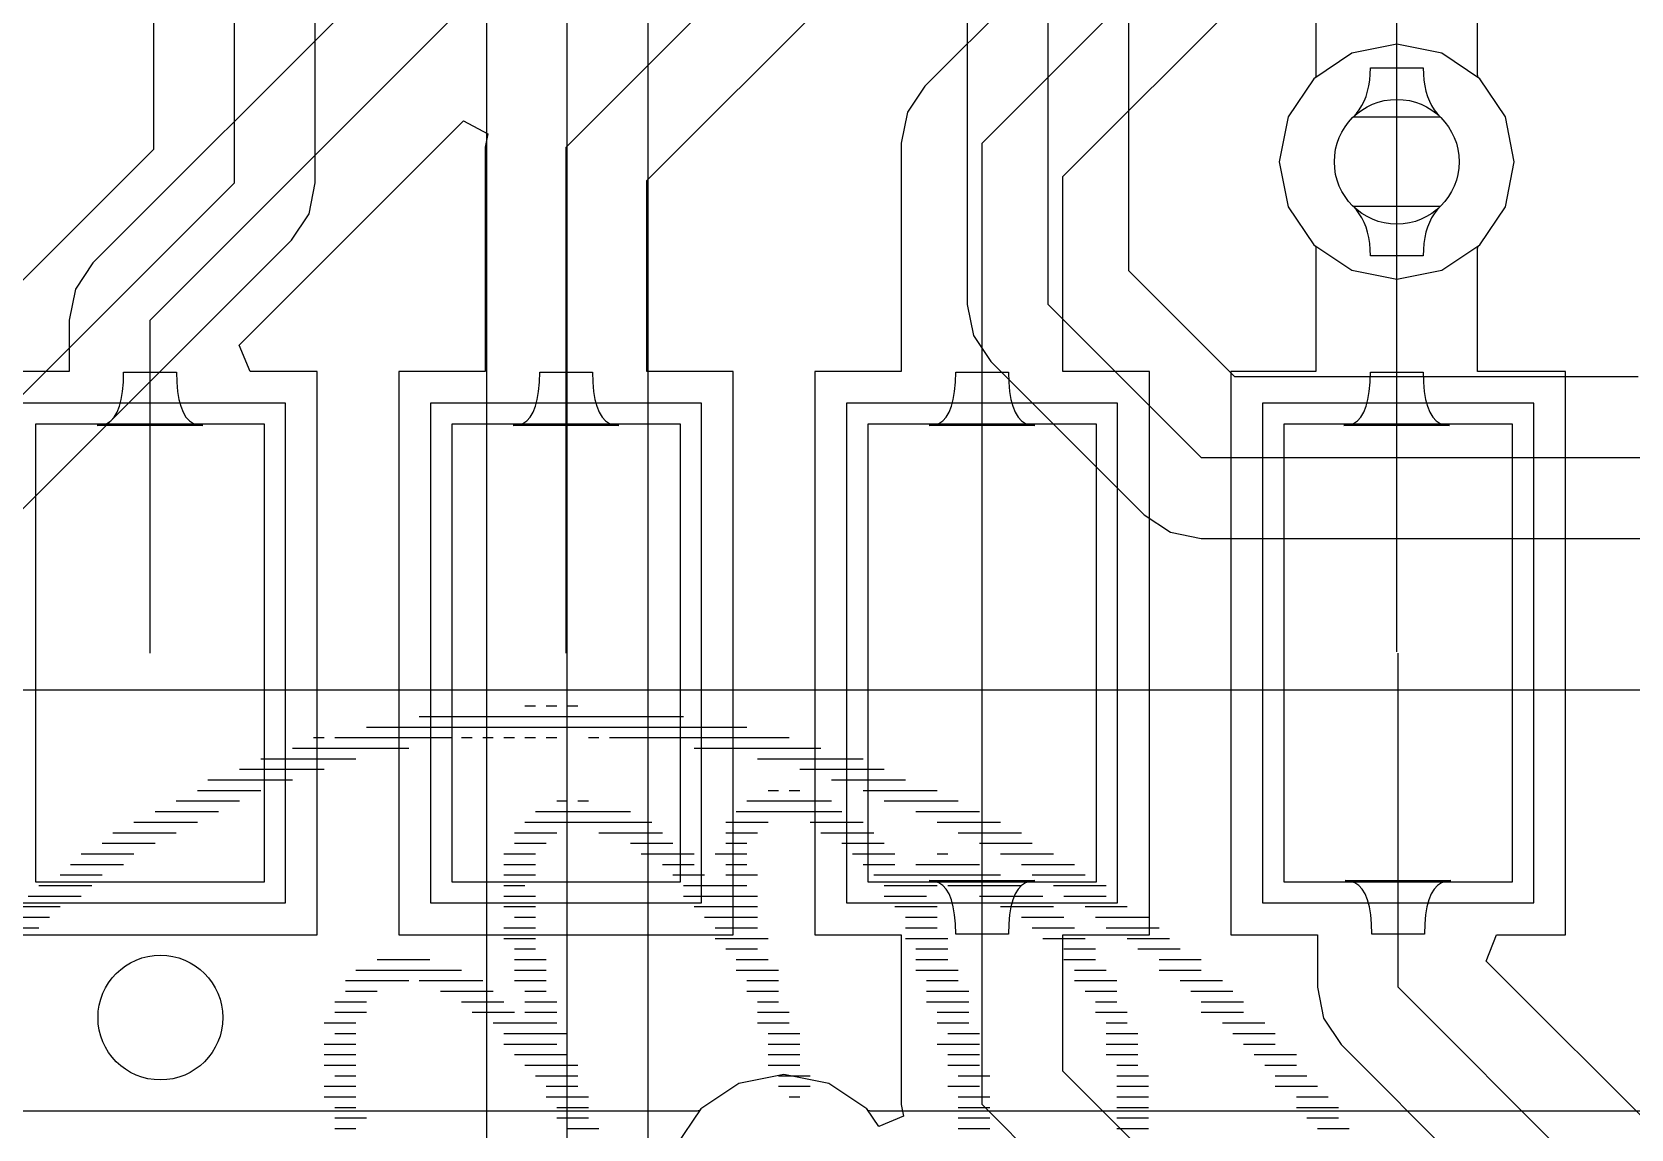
# Model space of a CAD drawing. Header units: millimetres. Extents: x 65.3 to 106.6, y 61.5 to 106.5.
# Drawn here: x 74.41 to 82.1, y 82.32 to 87.59 of the extents above; entities that cross this region are included whole.
import ezdxf

# ---------------------------------------------------------------- set-up
doc = ezdxf.new("R2010")
doc.units = ezdxf.units.MM
for name, color, linetype in [('BottomLayer', 5, 'Continuous'), ('BottomOverlay', 54, 'Continuous'), ('MultiLayer', 9, 'Continuous'), ('TopLayer', 1, 'Continuous'), ('TopOverlay', 2, 'Continuous'), ('TopPaste', 8, 'Continuous'), ('TopSolder', 216, 'Continuous')]:
    doc.layers.add(name, color=color, linetype=linetype)

# ---------------------------------------------------------------- blocks, each defined once
blk = doc.blocks.new('ESP_07_8')
at = {"layer": 'TopLayer'}
for p, q in [((-0.9264, -4.5018), (-0.9264, -5.6018)), ((1.2736, -4.5018), (-0.9264, -4.5018)), ((1.2736, -5.6018), (1.2736, -4.5018)), ((-0.9264, -5.6018), (1.2736, -5.6018)), ((-0.9264, -6.5018), (-0.9264, -7.6018)), ((1.2736, -6.5018), (-0.9264, -6.5018)), ((1.2736, -7.6018), (1.2736, -6.5018)), ((-0.9264, -7.6018), (1.2736, -7.6018)), ((-0.9264, -8.5018), (-0.9264, -9.6018)), ((1.2736, -8.5018), (-0.9264, -8.5018)), ((1.2736, -9.6018), (1.2736, -8.5018)), ((-0.9264, -9.6018), (1.2736, -9.6018)), ((-0.9264, -10.5018), (-0.9264, -11.6018)), ((1.2736, -10.5018), (-0.9264, -10.5018)), ((1.2736, -11.6018), (1.2736, -10.5018)), ((-0.9264, -11.6018), (1.2736, -11.6018))]:
    blk.add_line(p, q, dxfattribs=at)
at = {"layer": 'TopOverlay'}
blk.add_line((-0.0026, 4.6482), (-0.0026, -16.5518), dxfattribs=at)
at = {"layer": 'TopPaste'}
for p, q in [((-0.9264, -4.5018), (-0.9264, -5.6018)), ((1.2736, -4.5018), (-0.9264, -4.5018)), ((1.2736, -5.6018), (1.2736, -4.5018)), ((-0.9264, -5.6018), (1.2736, -5.6018)), ((-0.9264, -6.5018), (-0.9264, -7.6018)), ((1.2736, -6.5018), (-0.9264, -6.5018)), ((1.2736, -7.6018), (1.2736, -6.5018)), ((-0.9264, -7.6018), (1.2736, -7.6018)), ((-0.9264, -8.5018), (-0.9264, -9.6018)), ((1.2736, -8.5018), (-0.9264, -8.5018)), ((1.2736, -9.6018), (1.2736, -8.5018)), ((-0.9264, -9.6018), (1.2736, -9.6018)), ((-0.9264, -10.5018), (-0.9264, -11.6018)), ((1.2736, -10.5018), (-0.9264, -10.5018)), ((1.2736, -11.6018), (1.2736, -10.5018)), ((-0.9264, -11.6018), (1.2736, -11.6018))]:
    blk.add_line(p, q, dxfattribs=at)
at = {"layer": 'TopSolder'}
for p, q in [((-1.028, -4.4002), (-1.028, -5.7034)), ((1.3752, -5.7034), (1.3752, -4.4002)), ((-1.028, -5.7034), (1.3752, -5.7034)), ((-1.028, -6.4002), (-1.028, -7.7034)), ((1.3752, -6.4002), (-1.028, -6.4002)), ((1.3752, -7.7034), (1.3752, -6.4002)), ((-1.028, -7.7034), (1.3752, -7.7034)), ((-1.028, -8.4002), (-1.028, -9.7034)), ((1.3752, -8.4002), (-1.028, -8.4002)), ((1.3752, -9.7034), (1.3752, -8.4002)), ((-1.028, -9.7034), (1.3752, -9.7034)), ((-1.028, -10.4002), (-1.028, -11.7034)), ((1.3752, -10.4002), (-1.028, -10.4002)), ((1.3752, -11.7034), (1.3752, -10.4002)), ((-1.028, -11.7034), (1.3752, -11.7034))]:
    blk.add_line(p, q, dxfattribs=at)

msp = doc.modelspace()

# ---------------------------------------------------------------- linework, layer by layer
at = {"layer": 'BottomLayer'}
for p, q in [((75.3872, 86.868), (75.3872, 96.1644)), ((79.2988, 86.2838), (79.2988, 96.0628)), ((79.6873, 86.4447), (79.6873, 96.0628)), ((78.9103, 95.9019), (78.9103, 86.2838)), ((74.9987, 95.7472), (74.9987, 87.0289)), ((75.7757, 86.868), (75.7757, 95.7472)), ((76.5989, 92.4306), (76.5989, 72.5786)), ((76.9874, 72.1614), (76.9874, 92.4306)), ((80.5867, 92.4052), (80.5867, 87.3868)), ((80.9752, 86.9696), (80.9752, 92.4052)), ((77.3759, 82.2248), (77.3759, 92.2697)), ((81.3637, 87.3868), (81.3637, 92.2443)), ((80.8474, 87.3909), (80.8482, 87.4214)), ((80.8482, 87.4214), (81.1022, 87.4214)), ((81.1022, 87.4214), (81.103, 87.3909)), ((80.5758, 87.369), (80.4533, 87.1858)), ((80.5844, 87.3748), (80.5758, 87.369)), ((80.586, 87.382), (80.5844, 87.3748)), ((80.5867, 87.3868), (80.586, 87.382)), ((80.8349, 87.3084), (80.8407, 87.3344)), ((80.8407, 87.3344), (80.8449, 87.3619)), ((80.8449, 87.3619), (80.8474, 87.3909)), ((81.103, 87.3909), (81.1055, 87.3619)), ((81.1055, 87.3619), (81.1097, 87.3344)), ((81.1097, 87.3344), (81.1155, 87.3084)), ((81.3644, 87.382), (81.3637, 87.3868)), ((81.366, 87.3748), (81.3644, 87.382)), ((81.3746, 87.369), (81.366, 87.3748)), ((81.4971, 87.1858), (81.3746, 87.369)), ((80.8075, 87.2394), (80.8183, 87.2609)), ((80.8183, 87.2609), (80.8275, 87.2839)), ((80.8275, 87.2839), (80.8349, 87.3084)), ((81.1155, 87.3084), (81.1229, 87.2839)), ((81.1229, 87.2839), (81.1321, 87.2609)), ((81.1321, 87.2609), (81.1429, 87.2394)), ((80.4533, 87.1858), (80.4103, 86.9696)), ((80.7652, 87.1838), (80.781, 87.2009)), ((81.1852, 87.1838), (80.7652, 87.1838)), ((80.781, 87.2009), (80.7951, 87.2194)), ((80.7951, 87.2194), (80.8075, 87.2394)), ((81.1429, 87.2394), (81.1553, 87.2194)), ((81.1553, 87.2194), (81.1694, 87.2009)), ((81.1694, 87.2009), (81.1852, 87.1838)), ((81.5401, 86.9696), (81.4971, 87.1858)), ((74.9987, 87.0289), (72.6741, 84.7043)), ((80.4103, 86.9696), (80.4533, 86.7534)), ((81.4971, 86.7534), (81.5401, 86.9696)), ((72.9488, 84.4296), (75.3872, 86.868)), ((75.7461, 86.7193), (75.7757, 86.868)), ((75.6619, 86.5933), (75.7461, 86.7193)), ((80.4533, 86.7534), (80.5758, 86.5702)), ((81.3746, 86.5702), (81.4971, 86.7534)), ((73.3373, 84.2687), (75.6619, 86.5933)), ((80.5758, 86.5702), (80.759, 86.4477)), ((81.1914, 86.4477), (81.3746, 86.5702)), ((80.1963, 85.9357), (79.6873, 86.4447)), ((80.759, 86.4477), (80.9752, 86.4047)), ((80.9752, 86.4047), (81.1914, 86.4477)), ((78.9103, 86.2838), (78.9399, 86.1351)), ((79.2988, 86.2838), (80.0354, 85.5472)), ((78.9399, 86.1351), (79.0241, 86.0091)), ((79.0241, 86.0091), (79.7607, 85.2725)), ((82.1351, 85.9357), (80.1963, 85.9357)), ((80.0354, 85.5472), (82.296, 85.5472)), ((79.7607, 85.2725), (79.8867, 85.1883)), ((79.8867, 85.1883), (80.0354, 85.1587)), ((80.0354, 85.1587), (82.296, 85.1587)), ((78.0288, 82.5815), (77.8126, 82.5385)), ((78.245, 82.5385), (78.0288, 82.5815)), ((77.8126, 82.5385), (77.6294, 82.416)), ((78.4282, 82.416), (78.245, 82.5385)), ((77.6294, 82.416), (77.5069, 82.2328)), ((78.434, 82.4074), (78.4282, 82.416)), ((78.4412, 82.4058), (78.434, 82.4074)), ((78.446, 82.4051), (78.4412, 82.4058)), ((82.5415, 82.4051), (78.446, 82.4051))]:
    msp.add_line(p, q, dxfattribs=at)
for centre in [(80.9752, 86.9696), (75.0316, 82.8548)]:
    msp.add_circle(centre, 0.3, dxfattribs=at)
at = {"layer": 'BottomOverlay'}
for p, q in [((76.7842, 84.3534), (76.835, 84.3534)), ((76.8858, 84.3534), (76.9366, 84.3534)), ((76.9874, 84.3534), (77.0382, 84.3534)), ((76.0222, 84.2518), (77.851, 84.2518)), ((76.2762, 84.3026), (77.5462, 84.3026)), ((75.7682, 84.201), (75.819, 84.201)), ((75.8698, 84.201), (76.4286, 84.201)), ((76.4794, 84.201), (76.5302, 84.201)), ((76.581, 84.201), (76.6318, 84.201)), ((76.6826, 84.201), (76.7334, 84.201)), ((76.7842, 84.201), (76.835, 84.201)), ((76.8858, 84.201), (76.9366, 84.201)), ((77.089, 84.201), (77.1398, 84.201)), ((77.1906, 84.201), (78.0542, 84.201)), ((75.5142, 84.0994), (75.9714, 84.0994)), ((75.6666, 84.1502), (76.2254, 84.1502)), ((77.597, 84.1502), (78.2066, 84.1502)), ((77.9018, 84.0994), (78.4098, 84.0994)), ((75.4126, 84.0486), (75.819, 84.0486)), ((78.105, 84.0486), (78.5114, 84.0486)), ((75.2094, 83.947), (75.5142, 83.947)), ((75.2602, 83.9978), (75.6666, 83.9978)), ((77.9526, 83.947), (78.0034, 83.947)), ((78.0542, 83.947), (78.105, 83.947)), ((78.2574, 83.9978), (78.613, 83.9978)), ((78.4098, 83.947), (78.7654, 83.947)), ((75.1078, 83.8962), (75.4126, 83.8962)), ((76.9366, 83.8962), (76.9874, 83.8962)), ((77.0382, 83.8962), (77.089, 83.8962)), ((77.851, 83.8962), (78.2574, 83.8962)), ((78.5114, 83.8962), (78.867, 83.8962)), ((74.9046, 83.7946), (75.2094, 83.7946)), ((75.0062, 83.8454), (75.311, 83.8454)), ((76.7842, 83.7946), (77.3938, 83.7946)), ((76.835, 83.8454), (77.2922, 83.8454)), ((77.7494, 83.7946), (77.9526, 83.7946)), ((77.8002, 83.8454), (78.3082, 83.8454)), ((78.1558, 83.7946), (78.4098, 83.7946)), ((78.6638, 83.8454), (78.9686, 83.8454)), ((78.7654, 83.7946), (79.0702, 83.7946)), ((74.803, 83.7438), (75.1078, 83.7438)), ((76.7334, 83.7438), (76.9366, 83.7438)), ((77.1398, 83.7438), (77.4446, 83.7438)), ((77.7494, 83.7438), (77.9018, 83.7438)), ((78.2066, 83.7438), (78.4606, 83.7438)), ((78.867, 83.7438), (79.1718, 83.7438)), ((74.6506, 83.6422), (74.9046, 83.6422)), ((74.7522, 83.693), (75.0062, 83.693)), ((76.6826, 83.6422), (76.835, 83.6422)), ((76.7334, 83.693), (76.8858, 83.693)), ((77.2922, 83.693), (77.4954, 83.693)), ((77.343, 83.6422), (77.597, 83.6422)), ((77.6986, 83.6422), (77.851, 83.6422)), ((77.7494, 83.693), (77.851, 83.693)), ((78.3082, 83.693), (78.5114, 83.693)), ((78.359, 83.6422), (78.5622, 83.6422)), ((78.7654, 83.6422), (78.8162, 83.6422)), ((78.9686, 83.693), (79.2226, 83.693)), ((79.0702, 83.6422), (79.3242, 83.6422)), ((74.5998, 83.5914), (74.8538, 83.5914)), ((76.6826, 83.5914), (76.835, 83.5914)), ((77.4446, 83.5914), (77.597, 83.5914)), ((77.7494, 83.5914), (77.851, 83.5914)), ((78.4098, 83.5914), (78.5622, 83.5914)), ((78.6638, 83.5914), (78.9686, 83.5914)), ((79.1718, 83.5914), (79.4258, 83.5914)), ((74.4474, 83.4898), (74.7014, 83.4898)), ((74.549, 83.5406), (74.7522, 83.5406)), ((76.6826, 83.5406), (76.835, 83.5406)), ((76.6826, 83.4898), (76.7842, 83.4898)), ((77.4954, 83.5406), (77.6478, 83.5406)), ((77.5462, 83.4898), (77.851, 83.4898)), ((77.7494, 83.5406), (77.9018, 83.5406)), ((78.4606, 83.5406), (79.0702, 83.5406)), ((78.5114, 83.4898), (78.7654, 83.4898)), ((78.8162, 83.4898), (79.1718, 83.4898)), ((79.2226, 83.5406), (79.4766, 83.5406)), ((79.3242, 83.4898), (79.5782, 83.4898)), ((74.3966, 83.439), (74.6506, 83.439)), ((76.6826, 83.439), (76.835, 83.439)), ((77.5462, 83.439), (77.9018, 83.439)), ((78.5114, 83.439), (78.7146, 83.439)), ((78.9686, 83.439), (79.2734, 83.439)), ((79.375, 83.439), (79.5782, 83.439)), ((74.295, 83.3374), (74.4982, 83.3374)), ((74.3458, 83.3882), (74.549, 83.3882)), ((76.6826, 83.3882), (76.835, 83.3882)), ((76.7334, 83.3374), (76.835, 83.3374)), ((77.597, 83.3882), (77.9018, 83.3882)), ((77.6478, 83.3374), (77.9018, 83.3374)), ((78.5622, 83.3882), (78.7654, 83.3882)), ((78.613, 83.3374), (78.7654, 83.3374)), ((79.0702, 83.3882), (79.3242, 83.3882)), ((79.1718, 83.3374), (79.375, 83.3374)), ((79.4766, 83.3882), (79.6798, 83.3882)), ((79.5274, 83.3374), (79.7814, 83.3374)), ((74.2442, 83.2866), (74.4474, 83.2866)), ((76.6826, 83.2866), (76.835, 83.2866)), ((77.6986, 83.2866), (77.9018, 83.2866)), ((78.613, 83.2866), (78.7654, 83.2866)), ((79.2226, 83.2866), (79.4258, 83.2866)), ((79.5782, 83.2866), (79.8322, 83.2866)), ((76.6826, 83.2358), (76.835, 83.2358)), ((76.7334, 83.185), (76.835, 83.185)), ((77.6986, 83.2358), (77.9526, 83.2358)), ((77.7494, 83.185), (77.9018, 83.185)), ((78.613, 83.2358), (78.8162, 83.2358)), ((78.6638, 83.185), (78.8162, 83.185)), ((79.2734, 83.2358), (79.4766, 83.2358)), ((79.375, 83.185), (79.5274, 83.185)), ((79.6798, 83.2358), (79.883, 83.2358)), ((79.7306, 83.185), (79.9338, 83.185)), ((76.073, 83.1342), (76.327, 83.1342)), ((76.7334, 83.1342), (76.8858, 83.1342)), ((77.8002, 83.1342), (77.9526, 83.1342)), ((78.6638, 83.1342), (78.8162, 83.1342)), ((79.375, 83.1342), (79.5274, 83.1342)), ((79.8322, 83.1342), (80.0354, 83.1342)), ((75.9206, 83.0326), (76.2254, 83.0326)), ((75.9714, 83.0834), (76.4794, 83.0834)), ((76.2762, 83.0326), (76.581, 83.0326)), ((76.7334, 83.0834), (76.8858, 83.0834)), ((76.7334, 83.0326), (76.8858, 83.0326)), ((77.8002, 83.0834), (78.0034, 83.0834)), ((77.851, 83.0326), (78.0034, 83.0326)), ((78.6638, 83.0834), (78.867, 83.0834)), ((78.7146, 83.0326), (78.867, 83.0326)), ((79.4258, 83.0834), (79.5782, 83.0834)), ((79.4258, 83.0326), (79.629, 83.0326)), ((79.8322, 83.0834), (80.0354, 83.0834)), ((79.9338, 83.0326), (80.137, 83.0326)), ((75.9206, 82.9818), (76.073, 82.9818)), ((76.3778, 82.9818), (76.6318, 82.9818)), ((76.7842, 82.9818), (76.8858, 82.9818)), ((77.851, 82.9818), (78.0034, 82.9818)), ((78.7146, 82.9818), (78.9178, 82.9818)), ((79.4766, 82.9818), (79.629, 82.9818)), ((79.9846, 82.9818), (80.1878, 82.9818)), ((75.8698, 82.931), (76.0222, 82.931)), ((75.8698, 82.8802), (76.0222, 82.8802)), ((76.4794, 82.931), (76.6826, 82.931)), ((76.5302, 82.8802), (76.7334, 82.8802)), ((76.7842, 82.931), (76.9366, 82.931)), ((76.7842, 82.8802), (76.9366, 82.8802)), ((77.9018, 82.931), (78.0034, 82.931)), ((77.9018, 82.8802), (78.0542, 82.8802)), ((78.7146, 82.931), (78.9178, 82.931)), ((78.7654, 82.8802), (78.9178, 82.8802)), ((79.5274, 82.931), (79.629, 82.931)), ((79.5274, 82.8802), (79.6798, 82.8802)), ((80.0354, 82.931), (80.2386, 82.931)), ((80.0354, 82.8802), (80.2386, 82.8802)), ((75.819, 82.8294), (75.9714, 82.8294)), ((76.6318, 82.8294), (76.9366, 82.8294)), ((77.9018, 82.8294), (78.0542, 82.8294)), ((78.7654, 82.8294), (78.9178, 82.8294)), ((79.5782, 82.8294), (79.6798, 82.8294)), ((80.137, 82.8294), (80.3402, 82.8294)), ((75.819, 82.7278), (75.9714, 82.7278)), ((75.8698, 82.7786), (75.9714, 82.7786)), ((76.6826, 82.7786), (76.9874, 82.7786)), ((76.6826, 82.7278), (76.9366, 82.7278)), ((77.9526, 82.7786), (78.105, 82.7786)), ((77.9526, 82.7278), (78.105, 82.7278)), ((78.7654, 82.7278), (78.9686, 82.7278)), ((78.8162, 82.7786), (78.9686, 82.7786)), ((79.5782, 82.7786), (79.7306, 82.7786)), ((79.5782, 82.7278), (79.7306, 82.7278)), ((80.1878, 82.7786), (80.391, 82.7786)), ((80.2386, 82.7278), (80.391, 82.7278)), ((75.819, 82.677), (75.9714, 82.677)), ((76.7334, 82.677), (76.9874, 82.677)), ((77.9526, 82.677), (78.105, 82.677)), ((78.8162, 82.677), (78.9686, 82.677)), ((79.5782, 82.677), (79.7306, 82.677)), ((80.2894, 82.677), (80.4926, 82.677)), ((75.819, 82.6262), (75.9714, 82.6262)), ((75.8698, 82.5754), (75.9714, 82.5754)), ((76.7842, 82.6262), (77.0382, 82.6262)), ((76.835, 82.5754), (77.0382, 82.5754)), ((77.9526, 82.6262), (78.105, 82.6262)), ((78.0034, 82.5754), (78.1558, 82.5754)), ((78.8162, 82.6262), (78.9686, 82.6262)), ((78.867, 82.5754), (79.0194, 82.5754)), ((79.629, 82.6262), (79.7306, 82.6262)), ((79.629, 82.5754), (79.7814, 82.5754)), ((80.3402, 82.6262), (80.4926, 82.6262)), ((80.391, 82.5754), (80.5434, 82.5754)), ((75.819, 82.5246), (75.9714, 82.5246)), ((76.8858, 82.5246), (77.0382, 82.5246)), ((78.0034, 82.5246), (78.1558, 82.5246)), ((78.8162, 82.5246), (78.9686, 82.5246)), ((79.629, 82.5246), (79.7814, 82.5246)), ((80.391, 82.5246), (80.5942, 82.5246)), ((75.819, 82.4738), (75.9714, 82.4738)), ((75.8698, 82.423), (75.9714, 82.423)), ((76.8858, 82.4738), (77.089, 82.4738)), ((76.9366, 82.423), (77.089, 82.423)), ((78.0542, 82.4738), (78.105, 82.4738)), ((78.867, 82.4738), (79.0194, 82.4738)), ((78.867, 82.423), (79.0194, 82.423)), ((79.629, 82.4738), (79.7814, 82.4738)), ((79.629, 82.423), (79.7814, 82.423)), ((80.4926, 82.4738), (80.645, 82.4738)), ((80.4926, 82.423), (80.6958, 82.423)), ((75.8698, 82.3722), (76.0222, 82.3722)), ((76.9366, 82.3722), (77.089, 82.3722)), ((78.867, 82.3722), (79.0194, 82.3722)), ((79.629, 82.3722), (79.7814, 82.3722)), ((80.5434, 82.3722), (80.6958, 82.3722)), ((75.8698, 82.3214), (75.9714, 82.3214)), ((76.9874, 82.3214), (77.1398, 82.3214)), ((78.867, 82.3214), (79.0194, 82.3214)), ((79.629, 82.3214), (79.7814, 82.3214)), ((80.5942, 82.3214), (80.7466, 82.3214))]:
    msp.add_line(p, q, dxfattribs=at)
at = {"layer": 'MultiLayer'}
for centre in [(80.9752, 86.9696), (75.0316, 82.8548)]:
    msp.add_circle(centre, 0.3, dxfattribs=at)
at = {"layer": 'TopLayer'}
for p, q in [((78.9818, 87.059), (84.4268, 92.504)), ((79.3703, 86.8981), (84.7015, 92.2293)), ((83.5352, 92.1618), (78.7071, 87.3337)), ((80.0383, 91.8145), (74.7071, 86.4833)), ((74.9818, 86.2086), (80.4268, 91.6536)), ((76.9818, 87.0402), (81.4268, 91.4852)), ((77.3703, 86.8793), (81.7015, 91.2105)), ((80.759, 87.4915), (80.5758, 87.369)), ((80.9752, 87.5345), (80.759, 87.4915)), ((81.1914, 87.4915), (80.9752, 87.5345)), ((81.3746, 87.369), (81.1914, 87.4915)), ((78.7071, 87.3337), (78.6229, 87.2077)), ((80.5758, 87.369), (80.4533, 87.1858)), ((81.4971, 87.1858), (81.3746, 87.369)), ((78.6229, 87.2077), (78.5933, 87.059)), ((80.4533, 87.1858), (80.4103, 86.9696)), ((81.5401, 86.9696), (81.4971, 87.1858)), ((75.411, 86.0884), (76.4889, 87.1664)), ((76.4889, 87.1664), (76.606, 87.1038)), ((76.606, 87.1038), (76.5933, 87.0402)), ((76.5933, 87.0402), (76.5933, 85.9614)), ((76.9818, 84.6074), (76.9818, 87.0402)), ((78.5933, 87.059), (78.5933, 85.9614)), ((78.9818, 84.6074), (78.9818, 87.059)), ((80.4103, 86.9696), (80.4533, 86.7534)), ((80.9752, 84.614), (80.9752, 86.9696)), ((81.4971, 86.7534), (81.5401, 86.9696)), ((77.3703, 85.9614), (77.3703, 86.8793)), ((79.3703, 85.9614), (79.3703, 86.8981)), ((80.4533, 86.7534), (80.5758, 86.5702)), ((80.781, 86.7383), (80.7652, 86.7554)), ((80.7652, 86.7554), (81.1852, 86.7554)), ((80.7951, 86.7198), (80.781, 86.7383)), ((80.8075, 86.6998), (80.7951, 86.7198)), ((81.1553, 86.7198), (81.1429, 86.6998)), ((81.1694, 86.7383), (81.1553, 86.7198)), ((81.1852, 86.7554), (81.1694, 86.7383)), ((81.3746, 86.5702), (81.4971, 86.7534)), ((80.8183, 86.6783), (80.8075, 86.6998)), ((80.8275, 86.6553), (80.8183, 86.6783)), ((80.8349, 86.6308), (80.8275, 86.6553)), ((81.1229, 86.6553), (81.1155, 86.6308)), ((81.1321, 86.6783), (81.1229, 86.6553)), ((81.1429, 86.6998), (81.1321, 86.6783)), ((80.5758, 86.5702), (80.5844, 86.5644)), ((80.5844, 86.5644), (80.586, 86.5572)), ((80.586, 86.5572), (80.5867, 86.5524)), ((80.8407, 86.6048), (80.8349, 86.6308)), ((80.8449, 86.5773), (80.8407, 86.6048)), ((80.8474, 86.5483), (80.8449, 86.5773)), ((81.1055, 86.5773), (81.103, 86.5483)), ((81.1097, 86.6048), (81.1055, 86.5773)), ((81.1155, 86.6308), (81.1097, 86.6048)), ((81.3637, 86.5524), (81.3644, 86.5572)), ((81.3644, 86.5572), (81.366, 86.5644)), ((81.366, 86.5644), (81.3746, 86.5702)), ((74.7071, 86.4833), (74.6229, 86.3573)), ((80.5867, 86.5524), (80.5867, 85.9614)), ((80.8482, 86.5178), (80.8474, 86.5483)), ((81.1022, 86.5178), (80.8482, 86.5178)), ((81.103, 86.5483), (81.1022, 86.5178)), ((81.3637, 85.9614), (81.3637, 86.5524)), ((74.6229, 86.3573), (74.5933, 86.2086)), ((74.5933, 86.2086), (74.5933, 85.9614)), ((74.9818, 84.6074), (74.9818, 86.2086)), ((75.4636, 85.9614), (75.411, 86.0884)), ((74.5933, 85.9614), (74.1778, 85.9614)), ((74.8535, 85.9095), (74.8548, 85.9584)), ((74.8548, 85.9584), (75.1088, 85.9584)), ((75.1088, 85.9584), (75.1101, 85.9095)), ((75.7858, 85.9614), (75.4636, 85.9614)), ((75.7858, 83.2534), (75.7858, 85.9614)), ((76.5933, 85.9614), (76.1778, 85.9614)), ((76.1778, 85.9614), (76.1778, 83.2534)), ((76.8535, 85.9095), (76.8548, 85.9584)), ((76.8548, 85.9584), (77.1088, 85.9584)), ((77.1088, 85.9584), (77.1101, 85.9095)), ((77.7858, 85.9614), (77.3703, 85.9614)), ((77.7858, 83.2534), (77.7858, 85.9614)), ((78.5933, 85.9614), (78.1778, 85.9614)), ((78.1778, 85.9614), (78.1778, 83.2534)), ((78.8535, 85.9095), (78.8548, 85.9584)), ((78.8548, 85.9584), (79.1088, 85.9584)), ((79.1088, 85.9584), (79.1101, 85.9095)), ((79.7858, 85.9614), (79.3703, 85.9614)), ((79.7858, 83.2534), (79.7858, 85.9614)), ((80.5867, 85.9614), (80.1778, 85.9614)), ((80.1778, 85.9614), (80.1778, 83.2534)), ((80.8469, 85.9095), (80.8482, 85.9584)), ((80.8482, 85.9584), (81.1022, 85.9584)), ((81.1022, 85.9584), (81.1035, 85.9095)), ((81.7858, 85.9614), (81.3637, 85.9614)), ((81.7858, 83.2534), (81.7858, 85.9614)), ((74.8434, 85.8273), (74.8497, 85.8658)), ((74.8497, 85.8658), (74.8535, 85.9095)), ((75.1101, 85.9095), (75.1139, 85.8658)), ((75.1139, 85.8658), (75.1202, 85.8273)), ((76.8434, 85.8273), (76.8497, 85.8658)), ((76.8497, 85.8658), (76.8535, 85.9095)), ((77.1101, 85.9095), (77.1139, 85.8658)), ((77.1139, 85.8658), (77.1202, 85.8273)), ((78.8434, 85.8273), (78.8497, 85.8658)), ((78.8497, 85.8658), (78.8535, 85.9095)), ((79.1101, 85.9095), (79.1139, 85.8658)), ((79.1139, 85.8658), (79.1202, 85.8273)), ((80.8368, 85.8273), (80.8431, 85.8658)), ((80.8431, 85.8658), (80.8469, 85.9095)), ((81.1035, 85.9095), (81.1073, 85.8658)), ((81.1073, 85.8658), (81.1136, 85.8273)), ((74.8231, 85.7656), (74.8345, 85.7938)), ((74.8345, 85.7938), (74.8434, 85.8273)), ((75.1202, 85.8273), (75.1291, 85.7938)), ((75.1291, 85.7938), (75.1406, 85.7656)), ((76.8231, 85.7656), (76.8345, 85.7938)), ((76.8345, 85.7938), (76.8434, 85.8273)), ((77.1202, 85.8273), (77.1291, 85.7938)), ((77.1291, 85.7938), (77.1406, 85.7656)), ((78.8231, 85.7656), (78.8345, 85.7938)), ((78.8345, 85.7938), (78.8434, 85.8273)), ((79.1202, 85.8273), (79.1291, 85.7938)), ((79.1291, 85.7938), (79.1406, 85.7656)), ((80.8164, 85.7656), (80.8279, 85.7938)), ((80.8279, 85.7938), (80.8368, 85.8273)), ((81.1136, 85.8273), (81.1225, 85.7938)), ((81.1225, 85.7938), (81.1339, 85.7656)), ((74.7519, 85.7039), (74.7735, 85.7116)), ((74.7735, 85.7116), (74.7926, 85.7244)), ((74.7926, 85.7244), (74.8091, 85.7424)), ((74.8091, 85.7424), (74.8231, 85.7656)), ((75.1406, 85.7656), (75.1545, 85.7424)), ((75.1545, 85.7424), (75.171, 85.7244)), ((75.171, 85.7244), (75.1901, 85.7116)), ((75.1901, 85.7116), (75.2117, 85.7039)), ((76.7519, 85.7039), (76.7735, 85.7116)), ((76.7735, 85.7116), (76.7926, 85.7244)), ((76.7926, 85.7244), (76.8091, 85.7424)), ((76.8091, 85.7424), (76.8231, 85.7656)), ((77.1406, 85.7656), (77.1545, 85.7424)), ((77.1545, 85.7424), (77.171, 85.7244)), ((77.171, 85.7244), (77.1901, 85.7116)), ((77.1901, 85.7116), (77.2117, 85.7039)), ((78.7519, 85.7039), (78.7735, 85.7116)), ((78.7735, 85.7116), (78.7926, 85.7244)), ((78.7926, 85.7244), (78.8091, 85.7424)), ((78.8091, 85.7424), (78.8231, 85.7656)), ((79.1406, 85.7656), (79.1545, 85.7424)), ((79.1545, 85.7424), (79.171, 85.7244)), ((79.171, 85.7244), (79.1901, 85.7116)), ((79.1901, 85.7116), (79.2117, 85.7039)), ((80.7453, 85.7039), (80.7669, 85.7116)), ((80.7669, 85.7116), (80.786, 85.7244)), ((80.786, 85.7244), (80.8025, 85.7424)), ((80.8025, 85.7424), (80.8164, 85.7656)), ((81.1339, 85.7656), (81.1479, 85.7424)), ((81.1479, 85.7424), (81.1644, 85.7244)), ((81.1644, 85.7244), (81.1835, 85.7116)), ((81.1835, 85.7116), (81.2051, 85.7039)), ((74.7278, 85.7013), (74.7519, 85.7039)), ((75.2358, 85.7013), (74.7278, 85.7013)), ((75.2117, 85.7039), (75.2358, 85.7013)), ((76.7278, 85.7013), (76.7519, 85.7039)), ((77.2358, 85.7013), (76.7278, 85.7013)), ((77.2117, 85.7039), (77.2358, 85.7013)), ((78.7278, 85.7013), (78.7519, 85.7039)), ((79.2358, 85.7013), (78.7278, 85.7013)), ((79.2117, 85.7039), (79.2358, 85.7013)), ((80.7212, 85.7013), (80.7453, 85.7039)), ((81.2292, 85.7013), (80.7212, 85.7013)), ((81.2051, 85.7039), (81.2292, 85.7013)), ((78.9818, 82.4362), (78.9818, 84.6074)), ((80.9818, 83.0006), (80.9818, 84.6074)), ((78.7519, 83.5109), (78.7278, 83.5135)), ((78.7278, 83.5135), (79.2358, 83.5135)), ((78.7735, 83.5032), (78.7519, 83.5109)), ((78.7926, 83.4904), (78.7735, 83.5032)), ((78.8091, 83.4724), (78.7926, 83.4904)), ((79.171, 83.4904), (79.1545, 83.4724)), ((79.1901, 83.5032), (79.171, 83.4904)), ((79.2117, 83.5109), (79.1901, 83.5032)), ((79.2358, 83.5135), (79.2117, 83.5109)), ((80.7519, 83.5109), (80.7278, 83.5135)), ((80.7278, 83.5135), (81.2358, 83.5135)), ((80.7735, 83.5032), (80.7519, 83.5109)), ((80.7926, 83.4904), (80.7735, 83.5032)), ((80.8091, 83.4724), (80.7926, 83.4904)), ((81.171, 83.4904), (81.1545, 83.4724)), ((81.1901, 83.5032), (81.171, 83.4904)), ((81.2117, 83.5109), (81.1901, 83.5032)), ((81.2358, 83.5135), (81.2117, 83.5109)), ((78.8231, 83.4492), (78.8091, 83.4724)), ((78.8345, 83.421), (78.8231, 83.4492)), ((78.8434, 83.3875), (78.8345, 83.421)), ((79.1291, 83.421), (79.1202, 83.3875)), ((79.1406, 83.4492), (79.1291, 83.421)), ((79.1545, 83.4724), (79.1406, 83.4492)), ((80.8231, 83.4492), (80.8091, 83.4724)), ((80.8345, 83.421), (80.8231, 83.4492)), ((80.8434, 83.3875), (80.8345, 83.421)), ((81.1291, 83.421), (81.1202, 83.3875)), ((81.1406, 83.4492), (81.1291, 83.421)), ((81.1545, 83.4724), (81.1406, 83.4492)), ((78.8497, 83.349), (78.8434, 83.3875)), ((78.8535, 83.3053), (78.8497, 83.349)), ((79.1139, 83.349), (79.1101, 83.3053)), ((79.1202, 83.3875), (79.1139, 83.349)), ((80.8497, 83.349), (80.8434, 83.3875)), ((80.8535, 83.3053), (80.8497, 83.349)), ((81.1139, 83.349), (81.1101, 83.3053)), ((81.1202, 83.3875), (81.1139, 83.349)), ((74.1778, 83.2534), (75.7858, 83.2534)), ((76.1778, 83.2534), (77.7858, 83.2534)), ((78.1778, 83.2534), (78.5933, 83.2534)), ((78.5933, 83.2534), (78.5933, 82.4362)), ((78.8548, 83.2564), (78.8535, 83.3053)), ((79.1088, 83.2564), (78.8548, 83.2564)), ((79.1101, 83.3053), (79.1088, 83.2564)), ((79.3703, 82.5971), (79.3703, 83.2534)), ((79.3703, 83.2534), (79.7858, 83.2534)), ((80.1778, 83.2534), (80.5933, 83.2534)), ((80.5933, 83.2534), (80.5933, 83.0006)), ((80.8548, 83.2564), (80.8535, 83.3053)), ((81.1088, 83.2564), (80.8548, 83.2564)), ((81.1101, 83.3053), (81.1088, 83.2564)), ((81.4054, 83.1264), (81.455, 83.2534)), ((81.455, 83.2534), (81.7858, 83.2534)), ((84.6836, 79.8481), (81.4054, 83.1264)), ((80.5933, 83.0006), (80.6229, 82.8519)), ((80.9818, 83.0006), (84.5227, 79.4597)), ((80.6229, 82.8519), (80.7071, 82.7259)), ((80.7071, 82.7259), (84.2481, 79.185)), ((78.0288, 82.5815), (77.8126, 82.5385)), ((78.245, 82.5385), (78.0288, 82.5815)), ((82.8664, 79.101), (79.3703, 82.5971)), ((77.8126, 82.5385), (77.6294, 82.416)), ((78.4282, 82.416), (78.245, 82.5385)), ((77.6164, 82.4058), (77.6116, 82.4051)), ((77.6236, 82.4074), (77.6164, 82.4058)), ((77.6294, 82.416), (77.6236, 82.4074)), ((78.4847, 82.3315), (78.4282, 82.416)), ((78.5933, 82.4362), (78.6043, 82.3811)), ((78.9818, 82.4362), (84.0327, 77.3853)), ((77.6116, 82.4051), (73.9987, 82.4051)), ((78.6043, 82.3811), (78.4847, 82.3315))]:
    msp.add_line(p, q, dxfattribs=at)
for centre in [(80.9752, 86.9696), (75.0316, 82.8548)]:
    msp.add_circle(centre, 0.3, dxfattribs=at)

# ---------------------------------------------------------------- block references
at = {"rotation": 90}
msp.add_blockref('ESP_07_8', (69.93, 84.4338), dxfattribs=at)

doc.saveas('drawing.dxf')
